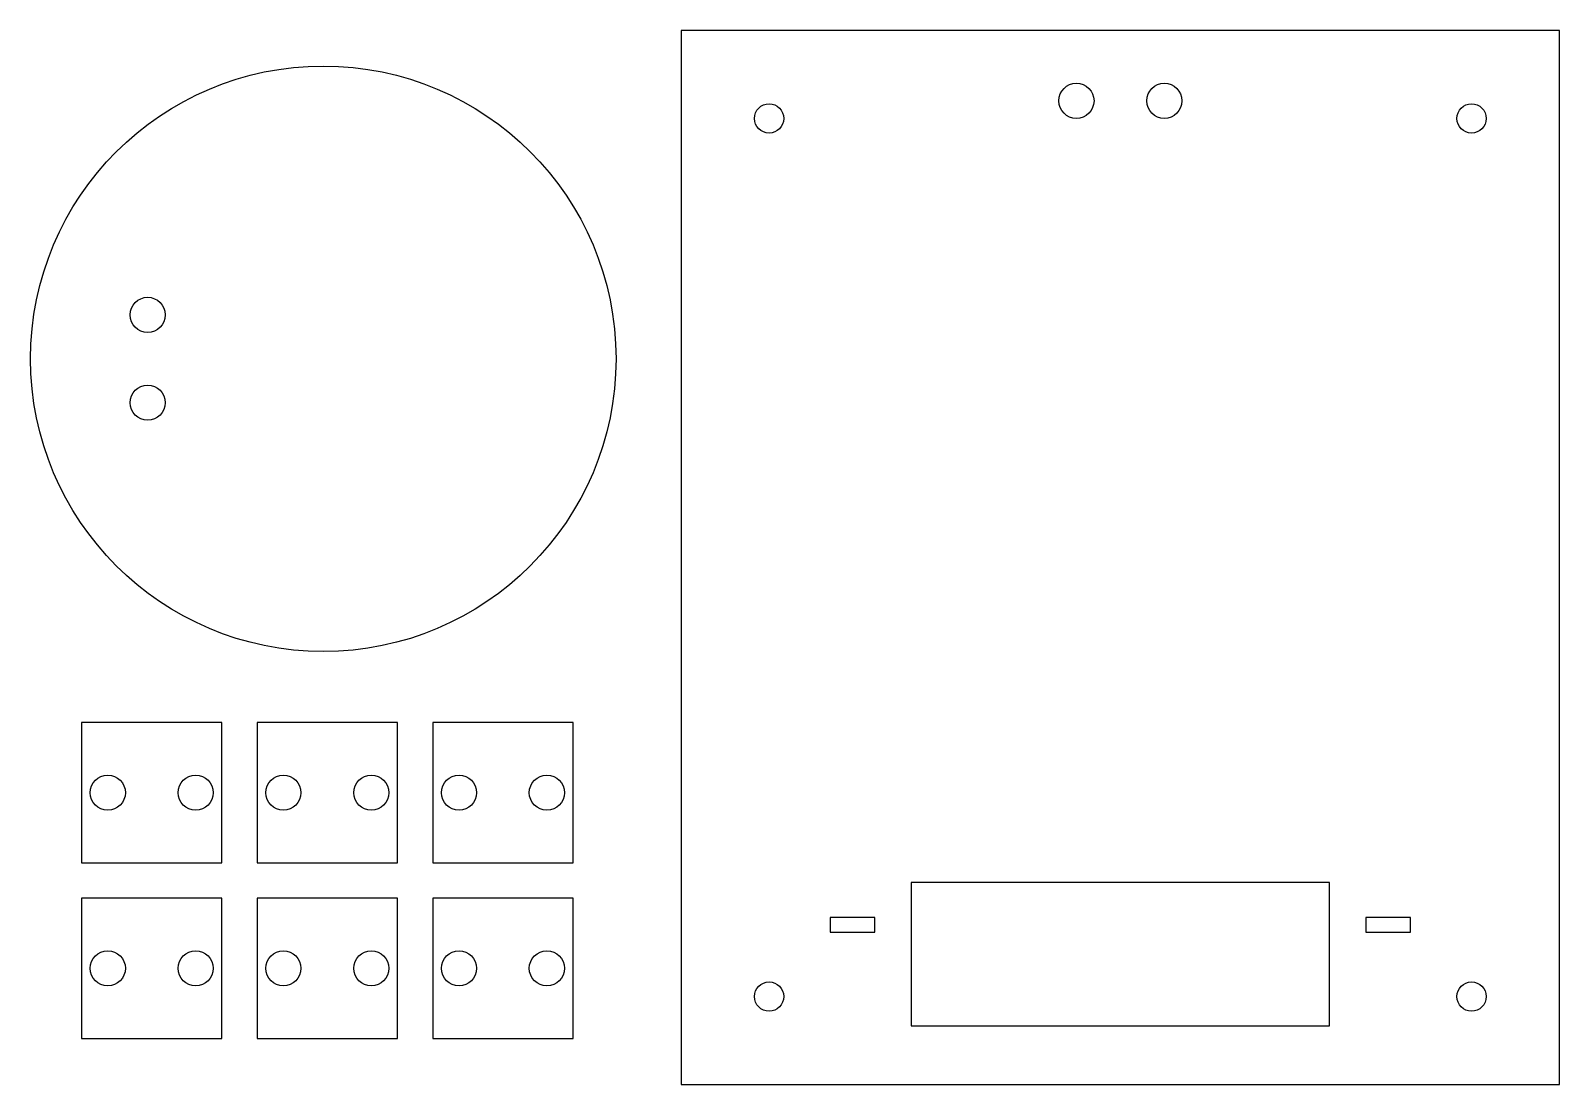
# Model space of a CAD drawing. Header units: millimetres. Extents: x 77 to 338, y 65 to 245.
import ezdxf

# ---------------------------------------------------------------- set-up
doc = ezdxf.new("R2010")
doc.units = ezdxf.units.MM

msp = doc.modelspace()

# ---------------------------------------------------------------- linework, layer by layer
at = {"color": 7, "linetype": 'Continuous', "lineweight": 25}
for p, q in [((188.13, 245.36), (188.13, 65.36)), ((338.13, 245.36), (188.13, 245.36)), ((338.13, 65.36), (338.13, 245.36)), ((85.67, 127.19), (85.67, 103.19)), ((109.67, 127.19), (85.67, 127.19)), ((109.67, 103.19), (109.67, 127.19)), ((115.67, 127.19), (115.67, 103.19)), ((139.67, 127.19), (115.67, 127.19)), ((139.67, 103.19), (139.67, 127.19)), ((145.67, 127.19), (145.67, 103.19)), ((169.67, 127.19), (145.67, 127.19)), ((169.67, 103.19), (169.67, 127.19)), ((85.67, 103.19), (109.67, 103.19)), ((115.67, 103.19), (139.67, 103.19)), ((145.67, 103.19), (169.67, 103.19)), ((298.88, 99.86), (227.38, 99.86)), ((227.38, 99.86), (227.38, 75.36)), ((298.88, 75.36), (298.88, 99.86)), ((85.67, 97.19), (85.67, 73.19)), ((109.67, 97.19), (85.67, 97.19)), ((109.67, 73.19), (109.67, 97.19)), ((115.67, 97.19), (115.67, 73.19)), ((139.67, 97.19), (115.67, 97.19)), ((139.67, 73.19), (139.67, 97.19)), ((145.67, 97.19), (145.67, 73.19)), ((169.67, 97.19), (145.67, 97.19)), ((169.67, 73.19), (169.67, 97.19)), ((221.19, 93.88), (213.57, 93.88)), ((213.57, 93.88), (213.57, 91.34)), ((221.19, 91.34), (221.19, 93.88)), ((305.07, 93.88), (305.07, 91.34)), ((312.69, 93.88), (305.07, 93.88)), ((312.69, 91.34), (312.69, 93.88)), ((213.57, 91.34), (221.19, 91.34)), ((305.07, 91.34), (312.69, 91.34)), ((85.67, 73.19), (109.67, 73.19)), ((115.67, 73.19), (139.67, 73.19)), ((145.67, 73.19), (169.67, 73.19)), ((227.38, 75.36), (298.88, 75.36)), ((188.13, 65.36), (338.13, 65.36))]:
    msp.add_line(p, q, dxfattribs=at)
for centre, radius in [((126.98, 189.3), 50), ((255.63, 233.36), 3), ((270.63, 233.36), 3), ((203.13, 230.36), 2.5), ((323.13, 230.36), 2.5), ((96.98, 196.8), 3), ((96.98, 181.8), 3), ((90.17, 115.19), 3), ((105.17, 115.19), 3), ((120.17, 115.19), 3), ((135.17, 115.19), 3), ((150.17, 115.19), 3), ((165.17, 115.19), 3), ((90.17, 85.19), 3), ((105.17, 85.19), 3), ((120.17, 85.19), 3), ((135.17, 85.19), 3), ((150.17, 85.19), 3), ((165.17, 85.19), 3), ((203.13, 80.36), 2.5), ((323.13, 80.36), 2.5)]:
    msp.add_circle(centre, radius, dxfattribs=at)

doc.saveas('drawing.dxf')
